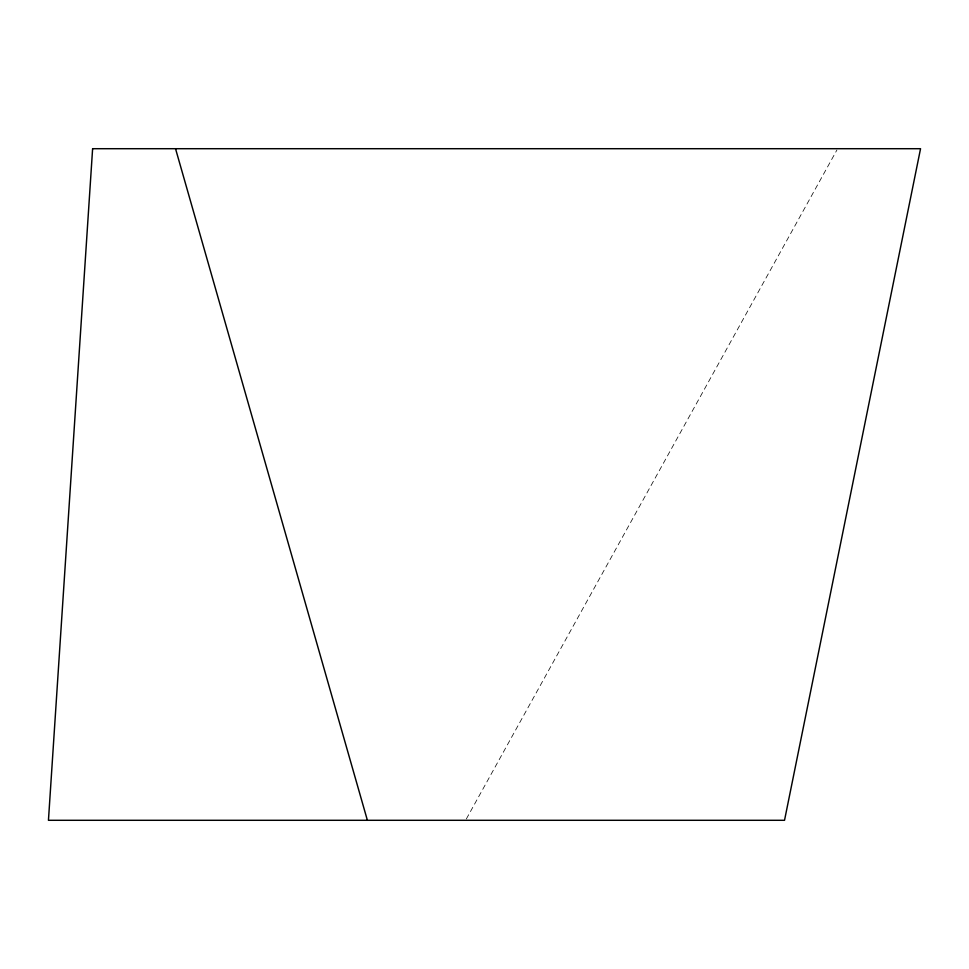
<?xml version="1.0" encoding="UTF-8"?>
<svg xmlns="http://www.w3.org/2000/svg" width="969" height="969" viewBox="0 0 969 969"><rect width="100%" height="100%" fill="white"/><g stroke="black" fill="none" stroke-linecap="round" stroke-linejoin="round"><path stroke-width="0.73" stroke-dasharray="4.84 3.63" d="M466.331 818.975L836.901 150.025"/><path stroke-width="1.45" d="M175.534 148.705L367.384 820.295M92.612 148.705L48.45 820.295L784.527 820.295L920.55 148.705L92.612 148.705"/></g></svg>
